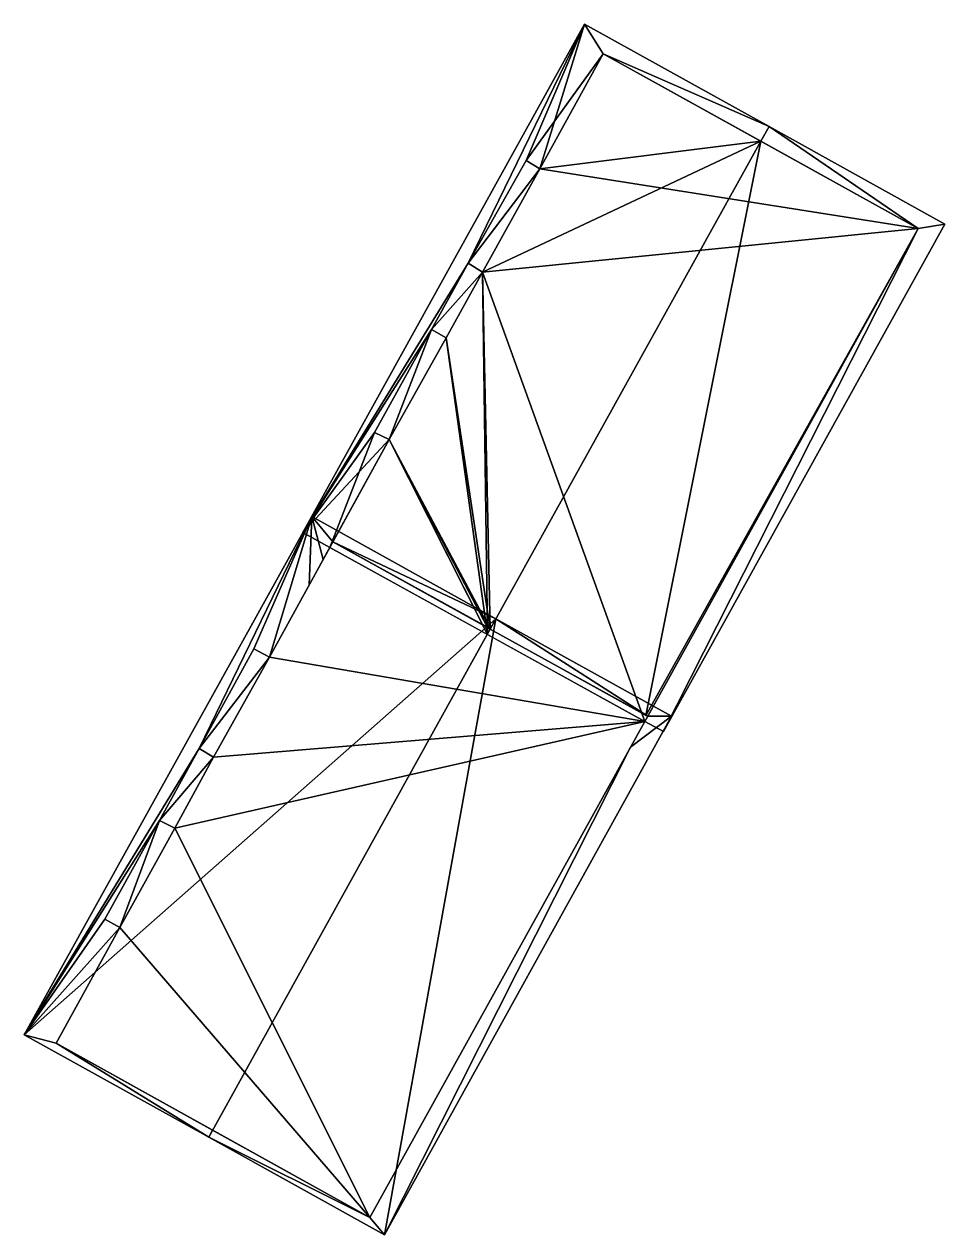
# Model space of a CAD drawing. Extents: x 2679264 to 2679716, y 1246766 to 1247183.
# Drawn here: x 2679531.83 to 2679557.77, y 1246829.62 to 1246863.72 of the extents above; entities that cross this region are included whole.
import ezdxf

# ---------------------------------------------------------------- set-up
doc = ezdxf.new("R2010")
doc.units = 0

msp = doc.modelspace()

# ---------------------------------------------------------------- linework, layer by layer
for points in [[(2679547.62, 1246863.72, 461.245), (2679544.34, 1246856.99, 461.443), (2679539.68, 1246849.4, 461.245)], [(2679547.62, 1246863.72, 461.245), (2679539.68, 1246849.4, 461.245), (2679544.34, 1246856.99, 461.443)], [(2679547.62, 1246863.72, 461.245), (2679545.97, 1246859.88, 461.456), (2679544.34, 1246856.99, 461.443)], [(2679545.97, 1246859.88, 461.456), (2679547.62, 1246863.72, 461.245), (2679544.34, 1246856.99, 461.443)], [(2679547.62, 1246863.72, 461.245), (2679548.14, 1246862.89, 461.68), (2679545.97, 1246859.88, 461.456)], [(2679546.36, 1246859.65, 461.686), (2679547.62, 1246863.72, 461.245), (2679545.97, 1246859.88, 461.456)], [(2679548.14, 1246862.89, 461.68), (2679547.62, 1246863.72, 461.245), (2679546.36, 1246859.65, 461.686)], [(2679547.62, 1246863.72, 461.245), (2679552.82, 1246860.84, 464.239), (2679548.14, 1246862.89, 461.68)], [(2679552.82, 1246860.84, 464.239), (2679547.62, 1246863.72, 461.245), (2679548.14, 1246862.89, 461.68)], [(2679548.14, 1246862.89, 461.68), (2679546.36, 1246859.65, 461.686), (2679545.97, 1246859.88, 461.456)], [(2679548.14, 1246862.89, 461.68), (2679552.59, 1246860.43, 464.239), (2679546.36, 1246859.65, 461.686)], [(2679548.14, 1246862.89, 461.68), (2679546.36, 1246859.65, 461.686), (2679546.36, 1246859.65, 448.447)], [(2679548.14, 1246862.89, 448.447), (2679548.14, 1246862.89, 461.68), (2679546.36, 1246859.65, 448.447)], [(2679557.02, 1246857.97, 448.447), (2679548.14, 1246862.89, 448.447), (2679546.36, 1246859.65, 448.447)], [(2679552.82, 1246860.84, 464.239), (2679552.59, 1246860.43, 464.239), (2679548.14, 1246862.89, 461.68)], [(2679552.59, 1246860.43, 464.239), (2679552.82, 1246860.84, 464.239), (2679548.14, 1246862.89, 461.68)], [(2679557.02, 1246857.97, 461.559), (2679552.59, 1246860.43, 464.239), (2679548.14, 1246862.89, 448.447)], [(2679557.02, 1246857.97, 448.447), (2679557.02, 1246857.97, 461.559), (2679548.14, 1246862.89, 448.447)], [(2679552.59, 1246860.43, 464.239), (2679548.14, 1246862.89, 461.68), (2679548.14, 1246862.89, 448.447)], [(2679557.02, 1246857.97, 461.559), (2679552.59, 1246860.43, 464.239), (2679552.82, 1246860.84, 464.239)], [(2679557.02, 1246857.97, 461.559), (2679552.82, 1246860.84, 464.239), (2679552.59, 1246860.43, 464.239)], [(2679557.02, 1246857.97, 461.559), (2679552.82, 1246860.84, 464.239), (2679557.77, 1246858.09, 461.245)], [(2679557.77, 1246858.09, 461.245), (2679552.82, 1246860.84, 464.239), (2679557.02, 1246857.97, 461.559)], [(2679544.96, 1246846.68, 464.239), (2679544.74, 1246856.74, 461.682), (2679552.59, 1246860.43, 464.239)], [(2679544.74, 1246856.74, 461.682), (2679546.36, 1246859.65, 461.686), (2679552.59, 1246860.43, 464.239)], [(2679544.96, 1246846.68, 464.239), (2679552.59, 1246860.43, 464.239), (2679549.35, 1246844.25, 461.586)], [(2679557.02, 1246857.97, 461.559), (2679549.35, 1246844.25, 461.586), (2679552.59, 1246860.43, 464.239)], [(2679546.36, 1246859.65, 461.686), (2679544.34, 1246856.99, 461.443), (2679545.97, 1246859.88, 461.456)], [(2679545.97, 1246859.88, 461.456), (2679544.34, 1246856.99, 461.443), (2679545.97, 1246859.88, 448.447)], [(2679545.97, 1246859.88, 448.447), (2679544.34, 1246856.99, 461.443), (2679544.34, 1246856.99, 448.447)], [(2679546.36, 1246859.65, 448.447), (2679545.97, 1246859.88, 448.447), (2679544.34, 1246856.99, 448.447)], [(2679546.36, 1246859.65, 461.686), (2679545.97, 1246859.88, 461.456), (2679546.36, 1246859.65, 448.447)], [(2679546.36, 1246859.65, 448.447), (2679545.97, 1246859.88, 461.456), (2679545.97, 1246859.88, 448.447)], [(2679544.34, 1246856.99, 461.443), (2679546.36, 1246859.65, 461.686), (2679544.74, 1246856.74, 461.682)], [(2679546.36, 1246859.65, 448.447), (2679544.34, 1246856.99, 448.447), (2679544.74, 1246856.74, 448.447)], [(2679557.02, 1246857.97, 448.447), (2679546.36, 1246859.65, 448.447), (2679544.74, 1246856.74, 448.447)], [(2679549.84, 1246843.8, 461.245), (2679557.02, 1246857.97, 461.559), (2679557.77, 1246858.09, 461.245)], [(2679549.84, 1246843.8, 461.245), (2679557.77, 1246858.09, 461.245), (2679557.02, 1246857.97, 461.559)], [(2679549.32, 1246844.08, 448.447), (2679557.02, 1246857.97, 448.447), (2679544.74, 1246856.74, 448.447)], [(2679549.84, 1246843.8, 461.245), (2679549.32, 1246844.08, 461.559), (2679557.02, 1246857.97, 461.559)], [(2679549.32, 1246844.08, 461.559), (2679549.84, 1246843.8, 461.245), (2679557.02, 1246857.97, 461.559)], [(2679549.35, 1246844.25, 461.586), (2679557.02, 1246857.97, 461.559), (2679549.4, 1246844.23, 461.559)], [(2679549.4, 1246844.23, 448.447), (2679549.4, 1246844.23, 461.559), (2679557.02, 1246857.97, 461.559)], [(2679557.02, 1246857.97, 448.447), (2679549.4, 1246844.23, 448.447), (2679557.02, 1246857.97, 461.559)], [(2679544.34, 1246856.99, 461.443), (2679543.31, 1246855.12, 461.446), (2679539.68, 1246849.4, 461.245)], [(2679544.34, 1246856.99, 461.443), (2679539.68, 1246849.4, 461.245), (2679543.31, 1246855.12, 461.446)], [(2679544.34, 1246856.99, 461.443), (2679544.74, 1246856.74, 461.682), (2679543.31, 1246855.12, 461.446)], [(2679544.74, 1246856.74, 461.682), (2679544.34, 1246856.99, 461.443), (2679543.31, 1246855.12, 461.446)], [(2679544.34, 1246856.99, 461.443), (2679544.74, 1246856.74, 461.682), (2679544.74, 1246856.74, 448.447)], [(2679544.34, 1246856.99, 448.447), (2679544.34, 1246856.99, 461.443), (2679544.74, 1246856.74, 448.447)], [(2679544.74, 1246856.74, 461.682), (2679543.72, 1246854.89, 461.685), (2679543.31, 1246855.12, 461.446)], [(2679543.72, 1246854.89, 461.685), (2679544.74, 1246856.74, 461.682), (2679543.31, 1246855.12, 461.446)], [(2679543.72, 1246854.89, 461.685), (2679544.74, 1246856.74, 461.682), (2679544.96, 1246846.68, 464.239)], [(2679544.74, 1246856.74, 461.682), (2679543.72, 1246854.89, 461.685), (2679543.72, 1246854.89, 448.447)], [(2679544.74, 1246856.74, 448.447), (2679544.74, 1246856.74, 461.682), (2679543.72, 1246854.89, 448.447)], [(2679544.74, 1246856.74, 448.447), (2679543.72, 1246854.89, 448.447), (2679544.88, 1246846.53, 448.447)], [(2679549.32, 1246844.08, 448.447), (2679544.74, 1246856.74, 448.447), (2679544.88, 1246846.53, 448.447)], [(2679543.31, 1246855.12, 461.446), (2679541.7, 1246852.22, 461.448), (2679539.68, 1246849.4, 461.245)], [(2679543.31, 1246855.12, 461.446), (2679539.68, 1246849.4, 461.245), (2679541.7, 1246852.22, 461.448)], [(2679541.7, 1246852.22, 461.448), (2679543.31, 1246855.12, 461.446), (2679542.11, 1246852.02, 461.677)], [(2679543.31, 1246855.12, 461.446), (2679541.7, 1246852.22, 461.448), (2679541.7, 1246852.22, 448.447)], [(2679543.31, 1246855.12, 448.447), (2679543.31, 1246855.12, 461.446), (2679541.7, 1246852.22, 448.447)], [(2679543.31, 1246855.12, 448.447), (2679541.7, 1246852.22, 448.447), (2679542.11, 1246852.02, 448.447)], [(2679543.72, 1246854.89, 461.685), (2679542.11, 1246852.02, 461.677), (2679543.31, 1246855.12, 461.446)], [(2679543.72, 1246854.89, 448.447), (2679543.31, 1246855.12, 448.447), (2679542.11, 1246852.02, 448.447)], [(2679543.72, 1246854.89, 461.685), (2679543.31, 1246855.12, 461.446), (2679543.72, 1246854.89, 448.447)], [(2679543.72, 1246854.89, 448.447), (2679543.31, 1246855.12, 461.446), (2679543.31, 1246855.12, 448.447)], [(2679542.11, 1246852.02, 461.677), (2679543.72, 1246854.89, 461.685), (2679544.96, 1246846.68, 464.239)], [(2679543.72, 1246854.89, 448.447), (2679542.11, 1246852.02, 448.447), (2679544.88, 1246846.53, 448.447)], [(2679541.7, 1246852.22, 461.448), (2679540.44, 1246848.98, 461.684), (2679539.68, 1246849.4, 461.245)], [(2679541.7, 1246852.22, 461.448), (2679539.68, 1246849.4, 461.245), (2679542.11, 1246852.02, 461.677)], [(2679541.7, 1246852.22, 461.448), (2679542.11, 1246852.02, 461.677), (2679540.44, 1246848.98, 461.684)], [(2679541.7, 1246852.22, 461.448), (2679542.11, 1246852.02, 461.677), (2679542.11, 1246852.02, 448.447)], [(2679541.7, 1246852.22, 448.447), (2679541.7, 1246852.22, 461.448), (2679542.11, 1246852.02, 448.447)], [(2679539.68, 1246849.4, 461.245), (2679540.44, 1246848.98, 461.684), (2679542.11, 1246852.02, 461.677)], [(2679542.11, 1246852.02, 448.447), (2679540.44, 1246848.98, 448.447), (2679544.88, 1246846.53, 448.447)], [(2679540.53, 1246849.14, 461.684), (2679542.11, 1246852.02, 461.677), (2679544.74, 1246846.81, 464.109)], [(2679540.53, 1246849.14, 448.447), (2679542.11, 1246852.02, 461.677), (2679540.53, 1246849.14, 461.684)], [(2679540.53, 1246849.14, 448.447), (2679542.11, 1246852.02, 448.447), (2679542.11, 1246852.02, 461.677)], [(2679542.11, 1246852.02, 461.677), (2679544.96, 1246846.68, 464.239), (2679544.88, 1246846.73, 464.188)], [(2679544.88, 1246846.73, 464.188), (2679544.74, 1246846.81, 464.109), (2679542.11, 1246852.02, 461.677)], [(2679531.83, 1246835.25, 462.674), (2679539.93, 1246849.85, 462.674), (2679545.12, 1246846.97, 465.94)], [(2679539.93, 1246849.85, 462.674), (2679531.83, 1246835.25, 462.674), (2679536.76, 1246843.32, 462.892)], [(2679538.3, 1246846.13, 462.88), (2679539.93, 1246849.85, 462.674), (2679536.76, 1246843.32, 462.892)], [(2679538.74, 1246845.89, 463.16), (2679539.93, 1246849.85, 462.674), (2679538.3, 1246846.13, 462.88)], [(2679539.86, 1246847.92, 463.155), (2679539.93, 1246849.85, 462.674), (2679538.74, 1246845.89, 463.16)], [(2679540.25, 1246848.64, 463.153), (2679539.93, 1246849.85, 462.674), (2679539.86, 1246847.92, 463.155)], [(2679545.12, 1246846.97, 465.94), (2679539.93, 1246849.85, 462.674), (2679540.53, 1246849.14, 463.152)], [(2679540.53, 1246849.14, 463.152), (2679539.93, 1246849.85, 462.674), (2679540.25, 1246848.64, 463.153)], [(2679538.74, 1246845.89, 463.16), (2679540.44, 1246848.98, 461.684), (2679540.53, 1246849.14, 463.152)], [(2679540.44, 1246848.98, 461.684), (2679540.53, 1246849.14, 461.684), (2679540.53, 1246849.14, 463.152)], [(2679540.44, 1246848.98, 448.447), (2679540.53, 1246849.14, 461.684), (2679540.44, 1246848.98, 461.684)], [(2679540.44, 1246848.98, 448.447), (2679540.53, 1246849.14, 448.447), (2679540.53, 1246849.14, 461.684)], [(2679545.12, 1246846.97, 465.94), (2679540.53, 1246849.14, 463.152), (2679544.96, 1246846.68, 465.94)], [(2679544.96, 1246846.68, 465.94), (2679540.53, 1246849.14, 463.152), (2679544.46, 1246846.96, 463.948)], [(2679544.46, 1246846.96, 463.948), (2679540.53, 1246849.14, 463.152), (2679540.53, 1246849.14, 461.684)], [(2679538.74, 1246845.89, 448.447), (2679540.44, 1246848.98, 448.447), (2679540.44, 1246848.98, 461.684)], [(2679538.74, 1246845.89, 463.16), (2679538.74, 1246845.89, 448.447), (2679540.44, 1246848.98, 461.684)], [(2679549.32, 1246844.08, 448.447), (2679540.44, 1246848.98, 448.447), (2679538.74, 1246845.89, 448.447)], [(2679537.03, 1246832.37, 465.94), (2679531.83, 1246835.25, 462.674), (2679545.12, 1246846.97, 465.94)], [(2679541.98, 1246829.62, 462.674), (2679537.03, 1246832.37, 465.94), (2679545.12, 1246846.97, 465.94)], [(2679550.07, 1246844.23, 462.674), (2679541.98, 1246829.62, 462.674), (2679545.12, 1246846.97, 465.94)], [(2679544.96, 1246846.68, 464.239), (2679544.96, 1246846.68, 465.94), (2679544.46, 1246846.96, 463.948)], [(2679549.4, 1246844.23, 463.017), (2679545.12, 1246846.97, 465.94), (2679544.96, 1246846.68, 465.94)], [(2679550.07, 1246844.23, 462.674), (2679545.12, 1246846.97, 465.94), (2679549.4, 1246844.23, 463.017)], [(2679544.96, 1246846.68, 465.94), (2679544.96, 1246846.68, 464.239), (2679549.4, 1246844.23, 463.017)], [(2679549.4, 1246844.23, 463.017), (2679544.96, 1246846.68, 464.239), (2679548.75, 1246844.59, 461.951)], [(2679538.3, 1246846.13, 462.88), (2679536.76, 1246843.32, 462.892), (2679536.76, 1246843.32, 448.447)], [(2679538.3, 1246846.13, 448.447), (2679538.3, 1246846.13, 462.88), (2679536.76, 1246843.32, 448.447)], [(2679538.74, 1246845.89, 448.447), (2679538.3, 1246846.13, 448.447), (2679536.76, 1246843.32, 448.447)], [(2679538.74, 1246845.89, 463.16), (2679538.3, 1246846.13, 462.88), (2679538.74, 1246845.89, 448.447)], [(2679538.74, 1246845.89, 448.447), (2679538.3, 1246846.13, 462.88), (2679538.3, 1246846.13, 448.447)], [(2679538.74, 1246845.89, 448.447), (2679536.76, 1246843.32, 448.447), (2679537.16, 1246843.07, 448.447)], [(2679549.32, 1246844.08, 448.447), (2679538.74, 1246845.89, 448.447), (2679537.16, 1246843.07, 448.447)], [(2679549.35, 1246844.25, 461.586), (2679549.4, 1246844.23, 463.017), (2679548.75, 1246844.59, 461.951)], [(2679549.32, 1246844.08, 448.447), (2679537.16, 1246843.07, 448.447), (2679536.07, 1246841.07, 448.447)], [(2679541.57, 1246830.11, 448.447), (2679549.32, 1246844.08, 448.447), (2679536.07, 1246841.07, 448.447)], [(2679549.4, 1246844.23, 463.017), (2679549.32, 1246844.08, 461.559), (2679541.57, 1246830.11, 463.017)], [(2679549.32, 1246844.08, 461.559), (2679541.57, 1246830.11, 448.447), (2679541.57, 1246830.11, 463.017)], [(2679549.32, 1246844.08, 461.559), (2679549.32, 1246844.08, 448.447), (2679541.57, 1246830.11, 448.447)], [(2679541.98, 1246829.62, 462.674), (2679550.07, 1246844.23, 462.674), (2679548.91, 1246843.36, 463.017)], [(2679548.91, 1246843.36, 463.017), (2679550.07, 1246844.23, 462.674), (2679549.4, 1246844.23, 463.017)], [(2679549.4, 1246844.23, 463.017), (2679549.4, 1246844.23, 461.559), (2679549.32, 1246844.08, 461.559)], [(2679549.32, 1246844.08, 448.447), (2679549.32, 1246844.08, 461.559), (2679549.4, 1246844.23, 461.559)], [(2679549.4, 1246844.23, 448.447), (2679549.32, 1246844.08, 448.447), (2679549.4, 1246844.23, 461.559)], [(2679549.35, 1246844.25, 461.586), (2679549.4, 1246844.23, 461.559), (2679549.4, 1246844.23, 463.017)], [(2679536.76, 1246843.32, 462.892), (2679531.83, 1246835.25, 462.674), (2679535.64, 1246841.29, 462.891)], [(2679537.16, 1246843.07, 463.15), (2679536.76, 1246843.32, 462.892), (2679535.64, 1246841.29, 462.891)], [(2679536.76, 1246843.32, 462.892), (2679537.16, 1246843.07, 463.15), (2679537.16, 1246843.07, 448.447)], [(2679536.76, 1246843.32, 448.447), (2679536.76, 1246843.32, 462.892), (2679537.16, 1246843.07, 448.447)], [(2679541.57, 1246830.11, 463.017), (2679541.98, 1246829.62, 462.674), (2679548.91, 1246843.36, 463.017)], [(2679536.07, 1246841.07, 463.159), (2679537.16, 1246843.07, 463.15), (2679535.64, 1246841.29, 462.891)], [(2679537.16, 1246843.07, 463.15), (2679536.07, 1246841.07, 463.159), (2679536.07, 1246841.07, 448.447)], [(2679537.16, 1246843.07, 448.447), (2679537.16, 1246843.07, 463.15), (2679536.07, 1246841.07, 448.447)], [(2679535.64, 1246841.29, 462.891), (2679531.83, 1246835.25, 462.674), (2679534.1, 1246838.51, 462.898)], [(2679535.64, 1246841.29, 462.891), (2679534.1, 1246838.51, 462.898), (2679534.1, 1246838.51, 448.447)], [(2679535.64, 1246841.29, 448.447), (2679535.64, 1246841.29, 462.891), (2679534.1, 1246838.51, 448.447)], [(2679534.1, 1246838.51, 448.447), (2679534.52, 1246838.28, 448.447), (2679535.64, 1246841.29, 448.447)], [(2679534.52, 1246838.28, 448.447), (2679536.07, 1246841.07, 448.447), (2679535.64, 1246841.29, 448.447)], [(2679536.07, 1246841.07, 463.159), (2679535.64, 1246841.29, 462.891), (2679536.07, 1246841.07, 448.447)], [(2679536.07, 1246841.07, 448.447), (2679535.64, 1246841.29, 462.891), (2679535.64, 1246841.29, 448.447)], [(2679534.52, 1246838.28, 448.447), (2679541.57, 1246830.11, 448.447), (2679536.07, 1246841.07, 448.447)], [(2679534.1, 1246838.51, 462.898), (2679531.83, 1246835.25, 462.674), (2679534.52, 1246838.28, 463.16)], [(2679534.52, 1246838.28, 463.16), (2679531.83, 1246835.25, 462.674), (2679532.73, 1246835.02, 463.166)], [(2679534.52, 1246838.28, 463.16), (2679532.73, 1246835.02, 463.166), (2679532.73, 1246835.02, 448.447)], [(2679534.52, 1246838.28, 448.447), (2679534.52, 1246838.28, 463.16), (2679532.73, 1246835.02, 448.447)], [(2679534.52, 1246838.28, 448.447), (2679532.73, 1246835.02, 448.447), (2679541.57, 1246830.11, 448.447)], [(2679534.1, 1246838.51, 462.898), (2679534.52, 1246838.28, 463.16), (2679534.52, 1246838.28, 448.447)], [(2679534.1, 1246838.51, 448.447), (2679534.1, 1246838.51, 462.898), (2679534.52, 1246838.28, 448.447)], [(2679531.83, 1246835.25, 462.674), (2679537.03, 1246832.37, 465.94), (2679532.73, 1246835.02, 463.166)], [(2679532.73, 1246835.02, 463.166), (2679537.03, 1246832.37, 465.94), (2679537.14, 1246832.57, 465.94)], [(2679532.73, 1246835.02, 463.166), (2679537.14, 1246832.57, 465.94), (2679532.73, 1246835.02, 448.447)], [(2679537.14, 1246832.57, 465.94), (2679541.57, 1246830.11, 463.017), (2679532.73, 1246835.02, 448.447)], [(2679532.73, 1246835.02, 448.447), (2679541.57, 1246830.11, 463.017), (2679541.57, 1246830.11, 448.447)], [(2679537.14, 1246832.57, 465.94), (2679537.03, 1246832.37, 465.94), (2679541.57, 1246830.11, 463.017)], [(2679537.03, 1246832.37, 465.94), (2679541.98, 1246829.62, 462.674), (2679541.57, 1246830.11, 463.017)]]:
    msp.add_3dface(points)

doc.saveas('drawing.dxf')
